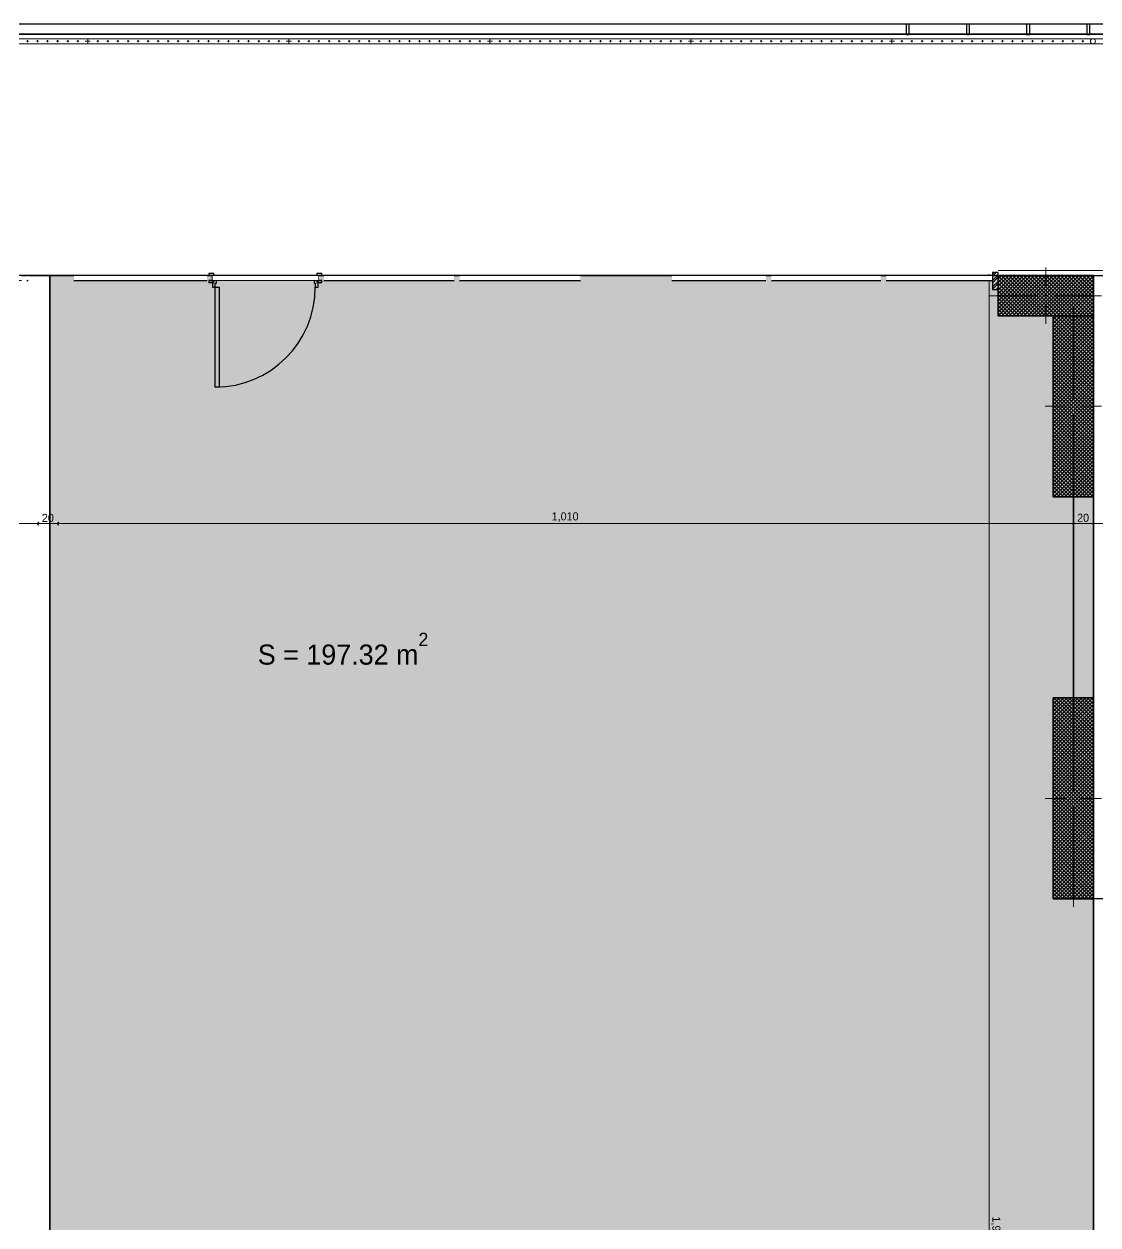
# Model space of a CAD drawing. Header units: millimetres. Extents: x -1912 to 88153, y -54123 to 4469.
# Drawn here: x 41459 to 52145, y -9443 to 2502 of the extents above; entities that cross this region are included whole.
import ezdxf

# ---------------------------------------------------------------- set-up
doc = ezdxf.new("R2010")
doc.units = ezdxf.units.MM
doc.header["$MEASUREMENT"] = 0
doc.linetypes.add('Dashed', pattern=[84.666667, 42.333333, -42.333333])
doc.linetypes.add('Wipeout_Contour', pattern=[1000, 0, -1000])
for name, color, linetype in [('- Alukobond_Fasada', 7, 'Continuous'), ('A - Alumil', 7, 'Continuous'), ('A - Dimensionimi', 7, 'Continuous'), ('A - Muret', 7, 'Continuous'), ('A - Plato', 7, 'Continuous'), ('A - Pllaka Perdhes', 7, 'Continuous'), ('A - Shtyllat', 7, 'Continuous'), ('Interior - Stair & Railing', 7, 'Continuous')]:
    doc.layers.add(name, color=color, linetype=linetype)
for name, color, linetype, lineweight, true_color in [('- Alukobond_Fasada_Pen_No__82', 7, 'Continuous', 20, 0xaaaaaa), ('A - Alumil_Pen_No__102', 7, 'Continuous', 13, 0xcccccc), ('A - Fill Zone_Pen_No__28', 7, 'Continuous', 35, 0xa80f02), ('A - Muret_Pen_No__102', 7, 'Continuous', 13, 0xcccccc)]:
    doc.layers.add(name, color=color, linetype=linetype, lineweight=lineweight, true_color=true_color)
for name, color, linetype, lineweight in [('A - Alumil_Pen_No__42', 8, 'Continuous', 25), ('A - Dimensionimi_Pen_No__1', 7, 'Continuous', 13), ('A - Fill Zone_Pen_No__1', 7, 'Continuous', 13), ('A - Fill Zone_Pen_No__15', 214, 'Continuous', 25), ('A - Muret_Pen_No__7', 7, 'Continuous', 35), ('A - Perdhesa Polyine_Pen_No__6', 5, 'Continuous', 35), ('A - Plato_Pen_No__42', 8, 'Continuous', 25), ('A - Pllaka Perdhes_Pen_No__42', 8, 'Continuous', 25), ('A - Sanitaria_Pen_No__42', 8, 'Continuous', 25), ('A - Shtyllat_Pen_No__1', 7, 'Continuous', 13), ('A - Shtyllat_Pen_No__7', 7, 'Continuous', 35), ('Archicad Doors_Pen_No__42', 8, 'Continuous', 25), ('Interior - Stair & Railing_Pen_No__1', 7, 'Continuous', 13)]:
    doc.layers.add(name, color=color, linetype=linetype, lineweight=lineweight)
doc.styles.add('GENERATED_STYLE_1', font='GOTHIC.TTF')
doc.dimstyles.new('GENERATED_STYLE__7', dxfattribs={"dimtxt": 80, "dimasz": 19, "dimexe": 0.18, "dimexo": 0.0625, "dimgap": 0, "dimtad": 1, "dimtih": 1, "dimtoh": 1, "dimdec": 0, "dimlfac": 0.1, "dimzin": 0, "dimdsep": 46, "dimtxsty": 'GENERATED_STYLE_1', "dimblk": 'ARROWHEAD_2', "dimblk1": 'ARROWHEAD_2', "dimblk2": 'ARROWHEAD_2', "dimcen": 0.09, "dimse1": 1, "dimse2": 1, "dimclrd": 7, "dimclre": 7, "dimclrt": 7, "dimadec": 0, "dimazin": 0, "dimtfac": 1, "dimtdec": 4, "dimtmove": 0, "dimatfit": 3, "dimfxl": 0, "dimtolj": 1, "dimtzin": 0, "dimarcsym": 0})
doc.dimstyles.new('GENERATED_STYLE__8', dxfattribs={"dimtxt": 80, "dimasz": 19, "dimexe": 0.18, "dimexo": 0.0625, "dimgap": 0, "dimtad": 1, "dimdec": 0, "dimlfac": 0.1, "dimzin": 0, "dimdsep": 46, "dimtxsty": 'GENERATED_STYLE_1', "dimblk": 'ARROWHEAD_2', "dimblk1": 'ARROWHEAD_2', "dimblk2": 'ARROWHEAD_2', "dimcen": 0.09, "dimse1": 1, "dimse2": 1, "dimclrd": 7, "dimclre": 7, "dimclrt": 7, "dimadec": 0, "dimazin": 0, "dimtfac": 1, "dimtdec": 4, "dimtmove": 0, "dimatfit": 3, "dimfxl": 0, "dimtolj": 1, "dimtzin": 0, "dimarcsym": 0})
pattern_1 = [(45, (0, 0), (-18.384776, 18.384776), []), (135, (0, 0), (18.384776, 18.384776), [])]

# ---------------------------------------------------------------- blocks, each defined once
blk = doc.blocks.new('Slab_15', base_point=(27550, 0))
at = {"layer": 'A - Plato_Pen_No__42', "color": 8, "linetype": 'Continuous', "lineweight": 25, "flags": 128}
blk.add_lwpolyline([(27550, 0), (52250, 0), (52250, 2400), (27550, 2400)], close=True, dxfattribs=at)
blk = doc.blocks.new('Slab_16', base_point=(27550, 0))
at = {"layer": 'A - Pllaka Perdhes_Pen_No__42', "color": 8, "linetype": 'Continuous', "lineweight": 25, "flags": 128}
blk.add_lwpolyline([(27550, 0), (27550, -19001), (52100, -19001), (52100, -12166), (55600, -12166), (55600, -9351), (57575, -9351), (57575, -7600), (55615, -7600), (55615, -6200), (52100, -6200), (52100, 0)], close=True, dxfattribs=at)
blk = doc.blocks.new('Wall_53', base_point=(51150, 0))
at = {"color": 254, "linetype": 'Wipeout_Contour', "lineweight": 0, "ltscale": 422269.418216}
blk.add_wipeout([(51150, 50), (51150, 0), (53200, 0), (53200, 30), (53255, 30), (53255, 0), (53530, 0), (53530, 50)], dxfattribs=at).dxf.layer = '- Alukobond_Fasada'
at = {"layer": '- Alukobond_Fasada_Pen_No__82', "color": 253, "linetype": 'Continuous', "lineweight": 20, "true_color": 0xaaaaaa, "flags": 128}
for points in [[(53530, 50), (51150, 50)], [(52100, 0), (52250, 0)], [(53255, 0), (53530, 0)], [(53530, 0), (53530, 50)]]:
    blk.add_lwpolyline(points, dxfattribs=at)
blk = doc.blocks.new('Wall_59', base_point=(52100, -2200))
at = {"layer": 'A - Muret_Pen_No__102', "linetype": 'Continuous', "lineweight": 0, "true_color": 0xcccccc}
blk.add_hatch(color=254, dxfattribs=at).paths.add_polyline_path([(51900, -2200), (51900, -4200), (52100, -4200), (52100, -2200)])
at = {"layer": 'A - Muret_Pen_No__7', "color": 7, "linetype": 'Continuous', "lineweight": 35, "flags": 128}
for points in [[(51900, -2200), (51900, -4200)], [(52100, -4200), (52100, -2200)]]:
    blk.add_lwpolyline(points, dxfattribs=at)
blk = doc.blocks.new('Railing_1')
at = {"layer": 'Interior - Stair & Railing_Pen_No__1', "color": 7, "linetype": 'Continuous', "lineweight": 13}
for p, q in [((52032, 2355), (82, 2355)), ((52032, 2355), (82, 2355)), ((82, 2305), (52032, 2305)), ((82, 2305), (52032, 2305)), ((41484, 2330), (41504, 2330)), ((41494, 2320), (41494, 2340)), ((41584, 2330), (41604, 2330)), ((41594, 2320), (41594, 2340)), ((41684, 2330), (41704, 2330)), ((41694, 2320), (41694, 2340)), ((41784, 2330), (41804, 2330)), ((41794, 2320), (41794, 2340)), ((41884, 2330), (41904, 2330)), ((41894, 2320), (41894, 2340)), ((41984, 2330), (42004, 2330)), ((41994, 2320), (41994, 2340)), ((42069, 2330), (42119, 2330)), ((42094, 2305), (42094, 2355)), ((42184, 2330), (42204, 2330)), ((42194, 2320), (42194, 2340)), ((42284, 2330), (42304, 2330)), ((42294, 2320), (42294, 2340)), ((42384, 2330), (42404, 2330)), ((42394, 2320), (42394, 2340)), ((42484, 2330), (42504, 2330)), ((42494, 2320), (42494, 2340)), ((42584, 2330), (42604, 2330)), ((42594, 2320), (42594, 2340)), ((42684, 2330), (42704, 2330)), ((42694, 2320), (42694, 2340)), ((42784, 2330), (42804, 2330)), ((42794, 2320), (42794, 2340)), ((42884, 2330), (42904, 2330)), ((42894, 2320), (42894, 2340)), ((42984, 2330), (43004, 2330)), ((42994, 2320), (42994, 2340)), ((43084, 2330), (43104, 2330)), ((43094, 2320), (43094, 2340)), ((43184, 2330), (43204, 2330)), ((43194, 2320), (43194, 2340)), ((43284, 2330), (43304, 2330)), ((43294, 2320), (43294, 2340)), ((43384, 2330), (43404, 2330)), ((43394, 2320), (43394, 2340)), ((43484, 2330), (43504, 2330)), ((43494, 2320), (43494, 2340)), ((43584, 2330), (43604, 2330)), ((43594, 2320), (43594, 2340)), ((43684, 2330), (43704, 2330)), ((43694, 2320), (43694, 2340)), ((43784, 2330), (43804, 2330)), ((43794, 2320), (43794, 2340)), ((43884, 2330), (43904, 2330)), ((43894, 2320), (43894, 2340)), ((43984, 2330), (44004, 2330)), ((43994, 2320), (43994, 2340)), ((44069, 2330), (44119, 2330)), ((44094, 2305), (44094, 2355)), ((44184, 2330), (44204, 2330)), ((44194, 2320), (44194, 2340)), ((44284, 2330), (44304, 2330)), ((44294, 2320), (44294, 2340)), ((44384, 2330), (44404, 2330)), ((44394, 2320), (44394, 2340)), ((44484, 2330), (44504, 2330)), ((44494, 2320), (44494, 2340)), ((44584, 2330), (44604, 2330)), ((44594, 2320), (44594, 2340)), ((44684, 2330), (44704, 2330)), ((44694, 2320), (44694, 2340)), ((44784, 2330), (44804, 2330)), ((44794, 2320), (44794, 2340)), ((44884, 2330), (44904, 2330)), ((44894, 2320), (44894, 2340)), ((44984, 2330), (45004, 2330)), ((44994, 2320), (44994, 2340)), ((45084, 2330), (45104, 2330)), ((45094, 2320), (45094, 2340)), ((45184, 2330), (45204, 2330)), ((45194, 2320), (45194, 2340)), ((45284, 2330), (45304, 2330)), ((45294, 2320), (45294, 2340)), ((45384, 2330), (45404, 2330)), ((45394, 2320), (45394, 2340)), ((45484, 2330), (45504, 2330)), ((45494, 2320), (45494, 2340)), ((45584, 2330), (45604, 2330)), ((45594, 2320), (45594, 2340)), ((45684, 2330), (45704, 2330)), ((45694, 2320), (45694, 2340)), ((45784, 2330), (45804, 2330)), ((45794, 2320), (45794, 2340)), ((45884, 2330), (45904, 2330)), ((45894, 2320), (45894, 2340)), ((45984, 2330), (46004, 2330)), ((45994, 2320), (45994, 2340)), ((46069, 2330), (46119, 2330)), ((46094, 2305), (46094, 2355)), ((46184, 2330), (46204, 2330)), ((46194, 2320), (46194, 2340)), ((46284, 2330), (46304, 2330)), ((46294, 2320), (46294, 2340)), ((46384, 2330), (46404, 2330)), ((46394, 2320), (46394, 2340)), ((46484, 2330), (46504, 2330)), ((46494, 2320), (46494, 2340)), ((46584, 2330), (46604, 2330)), ((46594, 2320), (46594, 2340)), ((46684, 2330), (46704, 2330)), ((46694, 2320), (46694, 2340)), ((46784, 2330), (46804, 2330)), ((46794, 2320), (46794, 2340)), ((46884, 2330), (46904, 2330)), ((46894, 2320), (46894, 2340)), ((46984, 2330), (47004, 2330)), ((46994, 2320), (46994, 2340)), ((47084, 2330), (47104, 2330)), ((47094, 2320), (47094, 2340)), ((47184, 2330), (47204, 2330)), ((47194, 2320), (47194, 2340)), ((47284, 2330), (47304, 2330)), ((47294, 2320), (47294, 2340)), ((47384, 2330), (47404, 2330)), ((47394, 2320), (47394, 2340)), ((47484, 2330), (47504, 2330)), ((47494, 2320), (47494, 2340)), ((47584, 2330), (47604, 2330)), ((47594, 2320), (47594, 2340)), ((47684, 2330), (47704, 2330)), ((47694, 2320), (47694, 2340)), ((47784, 2330), (47804, 2330)), ((47794, 2320), (47794, 2340)), ((47884, 2330), (47904, 2330)), ((47894, 2320), (47894, 2340)), ((47984, 2330), (48004, 2330)), ((47994, 2320), (47994, 2340)), ((48069, 2330), (48119, 2330)), ((48094, 2305), (48094, 2355)), ((48184, 2330), (48204, 2330)), ((48194, 2320), (48194, 2340)), ((48284, 2330), (48304, 2330)), ((48294, 2320), (48294, 2340)), ((48384, 2330), (48404, 2330)), ((48394, 2320), (48394, 2340)), ((48484, 2330), (48504, 2330)), ((48494, 2320), (48494, 2340)), ((48584, 2330), (48604, 2330)), ((48594, 2320), (48594, 2340)), ((48684, 2330), (48704, 2330)), ((48694, 2320), (48694, 2340)), ((48784, 2330), (48804, 2330)), ((48794, 2320), (48794, 2340)), ((48884, 2330), (48904, 2330)), ((48894, 2320), (48894, 2340)), ((48984, 2330), (49004, 2330)), ((48994, 2320), (48994, 2340)), ((49084, 2330), (49104, 2330)), ((49094, 2320), (49094, 2340)), ((49184, 2330), (49204, 2330)), ((49194, 2320), (49194, 2340)), ((49284, 2330), (49304, 2330)), ((49294, 2320), (49294, 2340)), ((49384, 2330), (49404, 2330)), ((49394, 2320), (49394, 2340)), ((49484, 2330), (49504, 2330)), ((49494, 2320), (49494, 2340)), ((49584, 2330), (49604, 2330)), ((49594, 2320), (49594, 2340)), ((49684, 2330), (49704, 2330)), ((49694, 2320), (49694, 2340)), ((49784, 2330), (49804, 2330)), ((49794, 2320), (49794, 2340)), ((49884, 2330), (49904, 2330)), ((49894, 2320), (49894, 2340)), ((49984, 2330), (50004, 2330)), ((49994, 2320), (49994, 2340)), ((50069, 2330), (50119, 2330)), ((50094, 2305), (50094, 2355)), ((50184, 2330), (50204, 2330)), ((50194, 2320), (50194, 2340)), ((50284, 2330), (50304, 2330)), ((50294, 2320), (50294, 2340)), ((50384, 2330), (50404, 2330)), ((50394, 2320), (50394, 2340)), ((50484, 2330), (50504, 2330)), ((50494, 2320), (50494, 2340)), ((50584, 2330), (50604, 2330)), ((50594, 2320), (50594, 2340)), ((50684, 2330), (50704, 2330)), ((50694, 2320), (50694, 2340)), ((50784, 2330), (50804, 2330)), ((50794, 2320), (50794, 2340)), ((50884, 2330), (50904, 2330)), ((50894, 2320), (50894, 2340)), ((50984, 2330), (51004, 2330)), ((50994, 2320), (50994, 2340)), ((51084, 2330), (51104, 2330)), ((51094, 2320), (51094, 2340)), ((51184, 2330), (51204, 2330)), ((51194, 2320), (51194, 2340)), ((51284, 2330), (51304, 2330)), ((51294, 2320), (51294, 2340)), ((51384, 2330), (51404, 2330)), ((51394, 2320), (51394, 2340)), ((51484, 2330), (51504, 2330)), ((51494, 2320), (51494, 2340)), ((51584, 2330), (51604, 2330)), ((51594, 2320), (51594, 2340)), ((51684, 2330), (51704, 2330)), ((51694, 2320), (51694, 2340)), ((51784, 2330), (51804, 2330)), ((51794, 2320), (51794, 2340)), ((51884, 2330), (51904, 2330)), ((51894, 2320), (51894, 2340)), ((51984, 2330), (52004, 2330)), ((51994, 2320), (51994, 2340)), ((52044, 2355), (52032, 2355)), ((52044, 2355), (52032, 2355)), ((52032, 2305), (52044, 2305)), ((52032, 2305), (52044, 2305)), ((52069, 2355), (52044, 2355)), ((52069, 2355), (52044, 2355)), ((52044, 2305), (52069, 2305)), ((52044, 2305), (52069, 2305)), ((52094, 2355), (52069, 2355)), ((52094, 2355), (52069, 2355)), ((52069, 2305), (52094, 2305)), ((52069, 2305), (52094, 2305)), ((52107, 2355), (52094, 2355)), ((52107, 2355), (52094, 2355)), ((52094, 2305), (52107, 2305)), ((52094, 2305), (52107, 2305)), ((53333, 2355), (52107, 2355)), ((53333, 2355), (52107, 2355)), ((52107, 2305), (53333, 2305)), ((52107, 2305), (53333, 2305))]:
    blk.add_line(p, q, dxfattribs=at)
at = {"layer": 'Interior - Stair & Railing_Pen_No__1', "color": 7, "linetype": 'Continuous', "lineweight": 13, "flags": 128}
blk.add_lwpolyline([(52094, 2355, 1), (52094, 2305, 1)], format="xyb", close=True, dxfattribs=at)
blk = doc.blocks.new('Gutter 26_2')
at = {"layer": 'A - Sanitaria_Pen_No__42', "color": 8, "linetype": 'Continuous', "lineweight": 25}
for p, q in [((215, 52), (185, 52)), ((185, 52), (185, -52)), ((215, 52), (185, 52)), ((185, 52), (185, 50)), ((185, 50), (215, 50)), ((215, -52), (215, 52)), ((215, 50), (215, 52)), ((815, 52), (785, 52)), ((785, 52), (785, -52)), ((815, 52), (785, 52)), ((785, 52), (785, 50)), ((785, 50), (815, 50)), ((815, -52), (815, 52)), ((815, 50), (815, 52)), ((1415, 52), (1385, 52)), ((1385, 52), (1385, -52)), ((1415, 52), (1385, 52)), ((1385, 52), (1385, 50)), ((1385, 50), (1415, 50)), ((1415, -52), (1415, 52)), ((1415, 50), (1415, 52)), ((2015, 52), (1985, 52)), ((1985, 52), (1985, -52)), ((2015, 52), (1985, 52)), ((1985, 52), (1985, 50)), ((1985, 50), (2015, 50)), ((2015, -52), (2015, 52)), ((2015, 50), (2015, 52)), ((185, -52), (215, -52)), ((785, -52), (815, -52)), ((1385, -52), (1415, -52)), ((1985, -52), (2015, -52))]:
    blk.add_line(p, q, dxfattribs=at)
at = {"layer": 'A - Sanitaria_Pen_No__42', "color": 8, "linetype": 'Continuous', "lineweight": 25, "flags": 128}
blk.add_lwpolyline([(0, -50), (52250, -50), (52250, 50), (0, 50)], close=True, dxfattribs=at)
blk = doc.blocks.new('*D470')
at = {"layer": 'A - Dimensionimi_Pen_No__1', "color": 7, "linetype": 'Continuous', "lineweight": 13}
for p, q in [((31800, -2468), (32000, -2468)), ((32008, -2456), (31993, -2481)), ((32000, -2487), (32000, -2449)), ((32000, -2468), (41600, -2467)), ((41607, -2454), (41593, -2479)), ((41600, -2486), (41600, -2448)), ((41600, -2467), (41800, -2467))]:
    blk.add_line(p, q, dxfattribs=at)
at = {"layer": 'A - Dimensionimi_Pen_No__1', "color": 7, "lineweight": 13, "insert": (36706, -2452), "char_height": 80, "attachment_point": 7, "rotation": 0.0074, "style": 'GENERATED_STYLE_1'}
blk.add_mtext('\\A1;{\\pql;\\fCentury Gothic|b0|i0|c0|p0;\\W1.000000;960}', dxfattribs=at)
blk = doc.blocks.new('ARROWHEAD_2')
at = {"color": 0, "linetype": 'Continuous', "lineweight": 0}
for p, q in [((0, 0), (-1, 0)), ((-0.38, -0.66), (0.38, 0.66))]:
    blk.add_line(p, q, dxfattribs=at)
blk = doc.blocks.new('*D471')
at = {"layer": 'A - Dimensionimi_Pen_No__1', "color": 7, "linetype": 'Continuous', "lineweight": 13}
for p, q in [((41607, -2454), (41593, -2479)), ((41600, -2486), (41600, -2448)), ((41600, -2467), (41800, -2467)), ((41807, -2454), (41793, -2479)), ((41800, -2486), (41800, -2448)), ((41800, -2467), (51900, -2466))]:
    blk.add_line(p, q, dxfattribs=at)
at = {"layer": 'A - Dimensionimi_Pen_No__1', "color": 7, "lineweight": 13, "insert": (41637, -2451), "char_height": 80, "attachment_point": 7, "rotation": 0.0074, "style": 'GENERATED_STYLE_1'}
blk.add_mtext('\\A1;{\\pql;\\fCentury Gothic|b0|i0|c0|p0;\\W1.000000;20}', dxfattribs=at)
blk = doc.blocks.new('*D472')
at = {"layer": 'A - Dimensionimi_Pen_No__1', "color": 7, "linetype": 'Continuous', "lineweight": 13}
for p, q in [((41807, -2454), (41793, -2479)), ((41800, -2486), (41800, -2448)), ((41800, -2467), (51900, -2466)), ((51907, -2453), (51893, -2478)), ((51900, -2484), (51900, -2447)), ((51900, -2466), (52100, -2466))]:
    blk.add_line(p, q, dxfattribs=at)
at = {"layer": 'A - Dimensionimi_Pen_No__1', "color": 7, "lineweight": 13, "insert": (46709, -2450), "char_height": 80, "attachment_point": 7, "rotation": 0.0074, "style": 'GENERATED_STYLE_1'}
blk.add_mtext('\\A1;{\\pql;\\fCentury Gothic|b0|i0|c0|p0;\\W1.000000;1,010}', dxfattribs=at)
blk = doc.blocks.new('*D473')
at = {"layer": 'A - Dimensionimi_Pen_No__1', "color": 7, "linetype": 'Continuous', "lineweight": 13}
for p, q in [((51907, -2453), (51893, -2478)), ((51900, -2466), (52100, -2466)), ((52107, -2453), (52093, -2478))]:
    blk.add_line(p, q, dxfattribs=at)
at = {"layer": 'A - Dimensionimi_Pen_No__1', "color": 7, "lineweight": 13, "insert": (51937, -2450), "char_height": 80, "attachment_point": 7, "rotation": 0.0074, "style": 'GENERATED_STYLE_1'}
blk.add_mtext('\\A1;{\\pql;\\fCentury Gothic|b0|i0|c0|p0;\\W1.000000;20}', dxfattribs=at)
blk = doc.blocks.new('*D474')
at = {"layer": 'A - Dimensionimi_Pen_No__1', "color": 7, "linetype": 'Continuous', "lineweight": 13}
for p, q in [((51900, -2466), (52100, -2466)), ((52107, -2453), (52093, -2478)), ((52100, -2484), (52100, -2447)), ((52100, -2466), (73150, -2463)), ((73143, -2475), (73157, -2450)), ((73150, -2482), (73150, -2444)), ((73150, -2463), (73162, -2463))]:
    blk.add_line(p, q, dxfattribs=at)
at = {"layer": 'A - Dimensionimi_Pen_No__1', "color": 7, "lineweight": 13, "insert": (62484, -2448), "char_height": 80, "attachment_point": 7, "rotation": 0.0074, "style": 'GENERATED_STYLE_1'}
blk.add_mtext('\\A1;{\\pql;\\fCentury Gothic|b0|i0|c0|p0;\\W1.000000;2,105}', dxfattribs=at)
blk = doc.blocks.new('*D475')
at = {"layer": 'A - Dimensionimi_Pen_No__1', "color": 7, "linetype": 'Continuous', "lineweight": 13}
for p, q in [((51044, 1), (51082, 1)), ((51075, -6), (51050, 8)), ((51063, 13), (51063, 1)), ((51063, 1), (51064, -19000)), ((51045, -19000), (51082, -19000)), ((51051, -18992), (51076, -19007)), ((51064, -19000), (51064, -19012))]:
    blk.add_line(p, q, dxfattribs=at)
at = {"layer": 'A - Dimensionimi_Pen_No__1', "color": 7, "lineweight": 13, "insert": (51079, -9358), "char_height": 80, "attachment_point": 7, "rotation": 270.0027, "style": 'GENERATED_STYLE_1'}
blk.add_mtext('\\A1;{\\pql;\\fCentury Gothic|b0|i0|c0|p0;\\W1.000000;1,900}', dxfattribs=at)
blk = doc.blocks.new('Door 26')
at = {"layer": 'Archicad Doors_Pen_No__42', "color": 8, "linetype": 'Continuous', "lineweight": 25}
for p, q in [((457, 0), (457, 994)), ((457, 994), (497, 994)), ((497, 994), (497, 0)), ((-497, 0), (-525, 0)), ((-525, 0), (-525, -115)), ((-497, -40), (-497, 0)), ((497, 0), (457, 0)), ((525, 0), (497, 0)), ((497, 0), (497, -40)), ((525, -115), (525, 0)), ((-512, -46), (-562, -46)), ((-562, -46), (-562, -65)), ((-562, -65), (-512, -65)), ((-525, -65), (-562, -65)), ((-525, -65), (-562, -65)), ((-512, -115), (-562, -115)), ((-562, -115), (-562, -134)), ((-525, -115), (-562, -115)), ((-525, -115), (-562, -115)), ((-525, -115), (-525, -65)), ((-525, -115), (-525, -65)), ((-525, -115), (-485, -115)), ((-512, -65), (-512, -46)), ((-512, -134), (-512, -115)), ((-485, -40), (-497, -40)), ((-485, -115), (-485, -40)), ((497, -40), (485, -40)), ((485, -40), (485, -115)), ((485, -115), (525, -115)), ((562, -46), (512, -46)), ((512, -46), (512, -65)), ((512, -65), (562, -65)), ((562, -115), (512, -115)), ((512, -115), (512, -134)), ((525, -115), (525, -65)), ((525, -115), (525, -65)), ((525, -65), (562, -65)), ((525, -65), (562, -65)), ((525, -115), (562, -115)), ((525, -115), (562, -115)), ((562, -65), (562, -46)), ((562, -134), (562, -115)), ((-562, -134), (-512, -134)), ((512, -134), (562, -134))]:
    blk.add_line(p, q, dxfattribs=at)
blk.add_arc((497, 0), 994, 90, 180, dxfattribs=at)
blk = doc.blocks.new('Wall_84', base_point=(978, 0))
at = {"layer": 'A - Muret_Pen_No__102', "linetype": 'Continuous', "lineweight": 0, "true_color": 0xcbd9e5}
for points in [[(41489, 0), (41489, -50), (41500, -50), (41500, 0), (41900, 0), (41900, 0)], [(41955, -50), (43280, -50), (43280, 0), (41955, 0)], [(44385, 0), (44385, -50), (44389, -50), (44389, 0)], [(44444, -50), (45738, -50), (45738, 0), (44444, 0)], [(45793, -50), (46995, -50), (46995, 0), (45793, 0)], [(47050, 0), (47050, -50), (47050, 0), (47850, 0)], [(47905, -50), (48841, -50), (48841, 0), (47905, 0)], [(48896, -50), (49983, -50), (49983, 0), (48896, 0)], [(50038, -50), (51095, -50), (51095, 0), (50038, 0)]]:
    blk.add_hatch(color=254, dxfattribs=at).paths.add_polyline_path(points)
at = {"layer": 'A - Muret_Pen_No__7', "color": 7, "linetype": 'Continuous', "lineweight": 35}
for p, q in [((43335, 0), (43298, 0)), ((43335, 0), (43335, -50)), ((44385, 0), (44422, 0)), ((44385, 0), (44385, -50)), ((43335, -50), (43298, -50)), ((44385, -50), (44422, -50))]:
    blk.add_line(p, q, dxfattribs=at)
at = {"layer": 'A - Muret_Pen_No__7', "color": 7, "linetype": 'Continuous', "lineweight": 35, "flags": 128}
for points in [[(41900, 0), (41489, 0)], [(43280, 0), (41955, 0)], [(44389, 0), (44385, 0)], [(45738, 0), (44444, 0)], [(46995, 0), (45793, 0)], [(47850, 0), (47050, 0)], [(48841, 0), (47905, 0)], [(49983, 0), (48896, 0)], [(51095, 0), (50038, 0)], [(41489, -50), (41500, -50)], [(41955, -50), (43280, -50)], [(44385, -50), (44389, -50)], [(44444, -50), (45738, -50)], [(45793, -50), (46995, -50)], [(47905, -50), (48841, -50)], [(48896, -50), (49983, -50)], [(50038, -50), (51095, -50)]]:
    blk.add_lwpolyline(points, dxfattribs=at)
at = {"layer": 'Archicad Doors_Pen_No__42', "color": 8, "linetype": 'Continuous', "lineweight": 25, "zscale": 1000, "rotation": 179.9998355863978}
blk.add_blockref('Door 26', (43860, -115), dxfattribs=at)
blk = doc.blocks.new('Wall_85', base_point=(32600, 0))
at = {"color": 254, "linetype": 'Wipeout_Contour', "lineweight": 0, "ltscale": 131488.614123}
blk.add_wipeout([(32655, 0), (32655, -50), (33089, -50), (33089, 0)], dxfattribs=at).dxf.layer = '- Alukobond_Fasada'
at = {"color": 254, "linetype": 'Wipeout_Contour', "lineweight": 0, "ltscale": 144466.251246}
blk.add_wipeout([(35466, 0), (35466, -50), (36767, -50), (36767, 0)], dxfattribs=at).dxf.layer = '- Alukobond_Fasada'
at = {"color": 254, "linetype": 'Wipeout_Contour', "lineweight": 0, "ltscale": 157117.305783}
blk.add_wipeout([(38555, 0), (38555, -50), (40004, -50), (40004, 0)], dxfattribs=at).dxf.layer = '- Alukobond_Fasada'
at = {"color": 254, "linetype": 'Wipeout_Contour', "lineweight": 0, "ltscale": 170469.420134}
blk.add_wipeout([(41955, 0), (41955, -50), (43280, -50), (43280, 0)], dxfattribs=at).dxf.layer = '- Alukobond_Fasada'
at = {"color": 254, "linetype": 'Wipeout_Contour', "lineweight": 0, "ltscale": 193492.543207}
blk.add_wipeout([(47905, 0), (47905, -50), (48841, -50), (48841, 0)], dxfattribs=at).dxf.layer = '- Alukobond_Fasada'
at = {"color": 254, "linetype": 'Wipeout_Contour', "lineweight": 0, "ltscale": 134867.150803}
blk.add_wipeout([(33144, -50), (34289, -50), (34289, 0), (33144, 0)], dxfattribs=at).dxf.layer = '- Alukobond_Fasada'
at = {"color": 254, "linetype": 'Wipeout_Contour', "lineweight": 0, "ltscale": 149734.592642}
blk.add_wipeout([(36822, 0), (36822, -50), (38045, -50), (38045, 0)], dxfattribs=at).dxf.layer = '- Alukobond_Fasada'
at = {"color": 254, "linetype": 'Wipeout_Contour', "lineweight": 0, "ltscale": 162985.252673}
blk.add_wipeout([(40059, 0), (40059, -50), (41434, -50), (41434, 0)], dxfattribs=at).dxf.layer = '- Alukobond_Fasada'
at = {"color": 254, "linetype": 'Wipeout_Contour', "lineweight": 0, "ltscale": 175446.526851}
blk.add_wipeout([(43335, 0), (43335, -50), (44389, -50), (44389, 0)], dxfattribs=at).dxf.layer = '- Alukobond_Fasada'
at = {"color": 254, "linetype": 'Wipeout_Contour', "lineweight": 0, "ltscale": 197759.033479}
blk.add_wipeout([(48896, 0), (48896, -50), (49983, -50), (49983, 0)], dxfattribs=at).dxf.layer = '- Alukobond_Fasada'
at = {"layer": '- Alukobond_Fasada_Pen_No__82', "color": 253, "linetype": 'Continuous', "lineweight": 20, "true_color": 0xaaaaaa, "flags": 128}
for points in [[(33089, 0), (32655, 0)], [(36767, 0), (35466, 0)], [(38045, 0), (36822, 0)], [(40004, 0), (38555, 0)], [(43280, 0), (41955, 0)], [(48841, 0), (47905, 0)], [(32655, -50), (33089, -50)], [(35466, -50), (36767, -50)], [(36822, -50), (38045, -50)], [(38555, -50), (40004, -50)], [(41955, -50), (43280, -50)], [(47905, -50), (48841, -50)]]:
    blk.add_lwpolyline(points, dxfattribs=at)
at = {"color": 254, "linetype": 'Wipeout_Contour', "lineweight": 0, "ltscale": 139400.266184}
blk.add_wipeout([(34344, -50), (35356, -50), (35356, 0), (34344, 0)], dxfattribs=at).dxf.layer = '- Alukobond_Fasada'
at = {"color": 254, "linetype": 'Wipeout_Contour', "lineweight": 0, "ltscale": 165978.001501}
blk.add_wipeout([(41489, -50), (41500, -50), (41500, 0), (41489, 0)], dxfattribs=at).dxf.layer = '- Alukobond_Fasada'
at = {"color": 254, "linetype": 'Wipeout_Contour', "lineweight": 0, "ltscale": 180363.717134}
blk.add_wipeout([(44444, -50), (45738, -50), (45738, 0), (44444, 0)], dxfattribs=at).dxf.layer = '- Alukobond_Fasada'
at = {"color": 254, "linetype": 'Wipeout_Contour', "lineweight": 0, "ltscale": 202266.540585}
blk.add_wipeout([(50038, -50), (51095, -50), (51095, 0), (50038, 0)], dxfattribs=at).dxf.layer = '- Alukobond_Fasada'
at = {"layer": '- Alukobond_Fasada_Pen_No__82', "color": 253, "linetype": 'Continuous', "lineweight": 20, "true_color": 0xaaaaaa, "flags": 128}
for points in [[(34289, 0), (33144, 0)], [(35356, 0), (34344, 0)], [(41434, 0), (40059, 0)], [(41500, 0), (41489, 0)], [(44389, 0), (43335, 0)], [(49983, 0), (48896, 0)], [(51095, 0), (50038, 0)], [(33144, -50), (34289, -50)], [(34344, -50), (35356, -50)], [(40059, -50), (41434, -50)], [(41489, -50), (41500, -50)], [(43335, -50), (44389, -50)], [(48896, -50), (49983, -50)], [(50038, -50), (51095, -50)]]:
    blk.add_lwpolyline(points, dxfattribs=at)
at = {"color": 254, "linetype": 'Wipeout_Contour', "lineweight": 0, "ltscale": 185576.599285}
blk.add_wipeout([(45793, -50), (46995, -50), (46995, 0), (45793, 0)], dxfattribs=at).dxf.layer = '- Alukobond_Fasada'
at = {"layer": '- Alukobond_Fasada_Pen_No__82', "color": 253, "linetype": 'Continuous', "lineweight": 20, "true_color": 0xaaaaaa, "flags": 128}
for points in [[(45738, 0), (44444, 0)], [(46995, 0), (45793, 0)], [(44444, -50), (45738, -50)], [(45793, -50), (46995, -50)]]:
    blk.add_lwpolyline(points, dxfattribs=at)
blk = doc.blocks.new('Column_86', base_point=(51625, -200))
at = {"layer": 'A - Shtyllat', "linetype": 'Continuous', "lineweight": 0, "true_color": 0x000000}
h = blk.add_hatch(dxfattribs=at)
h.set_pattern_fill('Concrete_Block', color=18, style=0, pattern_type=2)
h.set_pattern_definition(pattern_1)
h.paths.add_polyline_path([(51150, 0), (51150, -400), (52100, -400), (52100, 0)])
at = {"layer": 'A - Shtyllat_Pen_No__1', "color": 7, "linetype": 'Continuous', "lineweight": 13}
for p, q in [((51625, -120), (51625, 80)), ((51545, -200), (51070, -200)), ((51705, -200), (52180, -200)), ((51625, -280), (51625, -480))]:
    blk.add_line(p, q, dxfattribs=at)
blk.add_point((51625, -200), dxfattribs=at)
at = {"layer": 'A - Shtyllat_Pen_No__7', "color": 7, "linetype": 'Continuous', "lineweight": 35, "flags": 128}
blk.add_lwpolyline([(51150, 0), (51150, -400), (52100, -400), (52100, 0)], close=True, dxfattribs=at)
blk = doc.blocks.new('Column_87', base_point=(51900, -5200))
at = {"layer": 'A - Shtyllat', "linetype": 'Continuous', "lineweight": 0, "true_color": 0x000000}
h = blk.add_hatch(dxfattribs=at)
h.set_pattern_fill('Concrete_Block', color=18, style=0, pattern_type=2)
h.set_pattern_definition(pattern_1)
h.paths.add_polyline_path([(51700, -6200), (52100, -6200), (52100, -4200), (51700, -4200)])
at = {"layer": 'A - Shtyllat_Pen_No__1', "color": 7, "linetype": 'Continuous', "lineweight": 13}
for p, q in [((51900, -5120), (51900, -4120)), ((51820, -5200), (51620, -5200)), ((51980, -5200), (52180, -5200)), ((51900, -5280), (51900, -6280))]:
    blk.add_line(p, q, dxfattribs=at)
blk.add_point((51900, -5200), dxfattribs=at)
at = {"layer": 'A - Shtyllat_Pen_No__7', "color": 7, "linetype": 'Continuous', "lineweight": 35, "flags": 128}
blk.add_lwpolyline([(51700, -6200), (52100, -6200), (52100, -4200), (51700, -4200)], close=True, dxfattribs=at)
blk = doc.blocks.new('Column_94', base_point=(51900, -1300))
at = {"layer": 'A - Shtyllat', "linetype": 'Continuous', "lineweight": 0, "true_color": 0x000000}
h = blk.add_hatch(dxfattribs=at)
h.set_pattern_fill('Concrete_Block', color=18, style=0, pattern_type=2)
h.set_pattern_definition(pattern_1)
h.paths.add_polyline_path([(52100, -2200), (52100, -400), (51700, -400), (51700, -2200)])
at = {"layer": 'A - Shtyllat_Pen_No__1', "color": 7, "linetype": 'Continuous', "lineweight": 13}
for p, q in [((51900, -1220), (51900, -320)), ((51820, -1300), (51620, -1300)), ((51980, -1300), (52180, -1300)), ((51900, -1380), (51900, -2280))]:
    blk.add_line(p, q, dxfattribs=at)
blk.add_point((51900, -1300), dxfattribs=at)
at = {"layer": 'A - Shtyllat_Pen_No__7', "color": 7, "linetype": 'Continuous', "lineweight": 35, "flags": 128}
blk.add_lwpolyline([(52100, -2200), (51700, -2200), (51700, -400), (52100, -400)], close=True, dxfattribs=at)
blk = doc.blocks.new('Column_103', base_point=(51122, -54))
at = {"layer": 'A - Alumil_Pen_No__102', "linetype": 'Continuous', "lineweight": 13, "true_color": 0xcccccc}
h = blk.add_hatch(dxfattribs=at)
h.set_pattern_fill('Steel', color=254, style=0, pattern_type=2)
h.set_pattern_definition([(45, (0, 0), (-31.819805, 31.819805), []), (45, (-10.607, 10.607), (-31.819805, 31.819805), [])])
h.paths.add_polyline_path([(51095, -139), (51150, -139), (51150, 31), (51095, 31)])
at = {"layer": 'A - Alumil_Pen_No__42', "color": 8, "linetype": 'Continuous', "lineweight": 25, "flags": 128}
blk.add_lwpolyline([(51095, -139), (51150, -139), (51150, 31), (51095, 31)], close=True, dxfattribs=at)

msp = doc.modelspace()

# ---------------------------------------------------------------- hatches: boundary and pattern name
at = {"layer": 'A - Fill Zone_Pen_No__15', "linetype": 'Continuous', "lineweight": 0, "true_color": 0x0c000c}
msp.add_hatch(color=188, dxfattribs=at).paths.add_polyline_path([(41716.4, 1.8), (52100.7, 0.4), (52098.2, -19000.8), (41713.9, -19000.8)])

# ---------------------------------------------------------------- linework, layer by layer
at = {"layer": 'A - Fill Zone_Pen_No__28', "color": 14, "linetype": 'Continuous', "lineweight": 35, "true_color": 0xa80f02, "flags": 128}
msp.add_lwpolyline([(41716.4, 1.8), (52100.7, 0.4), (52098.2, -19000.8), (41713.9, -19000.8)], close=True, dxfattribs=at)

# ---------------------------------------------------------------- block references
at = {"layer": 'A - Muret', "color": 7, "lineweight": 35}
msp.add_blockref('Wall_59', (52100, -2200), dxfattribs=at)
at = {"layer": 'A - Plato', "color": 8, "linetype": 'Continuous', "lineweight": 25}
msp.add_blockref('Slab_15', (27550, 0), dxfattribs=at)
at = {"layer": 'A - Pllaka Perdhes', "color": 8, "linetype": 'Continuous', "lineweight": 25}
msp.add_blockref('Slab_16', (27550, 0), dxfattribs=at)
at = {"layer": 'A - Sanitaria_Pen_No__42', "color": 8, "linetype": 'Continuous', "lineweight": 25, "zscale": 1000, "rotation": 180}
msp.add_blockref('Gutter 26_2', (52250, 2450), dxfattribs=at)
at = {"layer": 'A - Shtyllat', "color": 7, "lineweight": 35}
for name, p in [('Column_94', (51900, -1300)), ('Column_87', (51900, -5200))]:
    msp.add_blockref(name, p, dxfattribs=at)

# ---------------------------------------------------------------- texts
at = {"layer": 'A - Fill Zone_Pen_No__1', "color": 7, "lineweight": 13, "insert": (43785.1, -3872.4), "char_height": 200, "attachment_point": 7, "style": 'GENERATED_STYLE_1'}
msp.add_mtext('{\\fCentury Gothic|b0|i0|c0|p0;S = 197.32 m{\\H0.66x;\\S2^  ;}}', dxfattribs=at)

# ---------------------------------------------------------------- dimensions: what is measured, and where the dimension line sits
at = {"layer": 'A - Dimensionimi', "color": 7, "linetype": 'Continuous', "lineweight": 13}
for base, p1, p2, picture, middle in [((73150.2, -2462.9), (52100, -2200), (73150, -600), '*D474', (62618.3, -2408.3)), ((41600.1, -2467), (32001.2, -9227.6), (41600, -1800), '*D470', (36797.6, -2411.6)), ((41800.1, -2467), (41600, -1800), (41800, -1800), '*D471', (41698.4, -2411)), ((51900, -2465.7), (41800, -1800), (51900, -2200), '*D472', (46843.2, -2410.3)), ((52100, -2465.6), (51900, -2200), (52100, -2200), '*D473', (51998.3, -2409.6))]:
    dim = msp.add_linear_dim(base=base, p1=p1, p2=p2, angle=0.00745, dimstyle='GENERATED_STYLE__7', dxfattribs=at)
    dim.commit()
    dim.dimension.update_dxf_attribs({"geometry": picture, "text_midpoint": middle, "dimtype": 160, "text_rotation": 0.00745})

# ---------------------------------------------------------------- next in the draw order: block references
at = {"layer": '- Alukobond_Fasada', "color": 8, "lineweight": 15}
msp.add_blockref('Wall_53', (51150, 0), dxfattribs=at)

# ---------------------------------------------------------------- next in the draw order: linework, layer by layer
at = {"layer": 'A - Perdhesa Polyine_Pen_No__6', "color": 5, "linetype": 'Dashed', "lineweight": 35}
msp.add_lwpolyline([(0, 0), (0, 2400), (73150, 2400), (73150, 0)], dxfattribs=at)
msp.add_lwpolyline([(0, 0), (0, 2400), (73150, 2400), (73150, 0)], dxfattribs=at)
at = {"layer": 'A - Perdhesa Polyine_Pen_No__6', "color": 5, "linetype": 'Continuous', "lineweight": 35}
msp.add_lwpolyline([(27550, -19000.8), (52100, -19000.8), (52100, 0), (27550, 0)], close=True, dxfattribs=at)

# ---------------------------------------------------------------- next in the draw order: block references
at = {"layer": 'A - Muret', "color": 7, "lineweight": 35}
msp.add_blockref('Wall_84', (977.5, 0.1), dxfattribs=at)
at = {"layer": 'Interior - Stair & Railing', "color": 7, "linetype": 'Continuous', "lineweight": 13}
msp.add_blockref('Railing_1', (0, 0), dxfattribs=at)

# ---------------------------------------------------------------- next in the draw order: dimensions: what is measured, and where the dimension line sits
at = {"layer": 'A - Dimensionimi', "color": 7, "linetype": 'Continuous', "lineweight": 13}
dim = msp.add_linear_dim(base=(51063.7, -18999.7), p1=(26450, 0), p2=(26450, -19000.8), angle=270.00269, dimstyle='GENERATED_STYLE__8', dxfattribs=at)
dim.commit()
dim.dimension.update_dxf_attribs({"geometry": '*D475', "text_midpoint": (51119.2, -9492.5), "dimtype": 160, "text_rotation": 270.00269})

# ---------------------------------------------------------------- next in the draw order: block references
at = {"layer": '- Alukobond_Fasada', "color": 8, "lineweight": 15}
msp.add_blockref('Wall_85', (32600, 0), dxfattribs=at)

# ---------------------------------------------------------------- next in the draw order: block references
at = {"layer": 'A - Alumil', "color": 8, "lineweight": 25}
msp.add_blockref('Column_103', (51122.5, -54.5), dxfattribs=at)
at = {"layer": 'A - Shtyllat', "color": 7, "lineweight": 35}
msp.add_blockref('Column_86', (51625, -200), dxfattribs=at)

doc.saveas('drawing.dxf')
